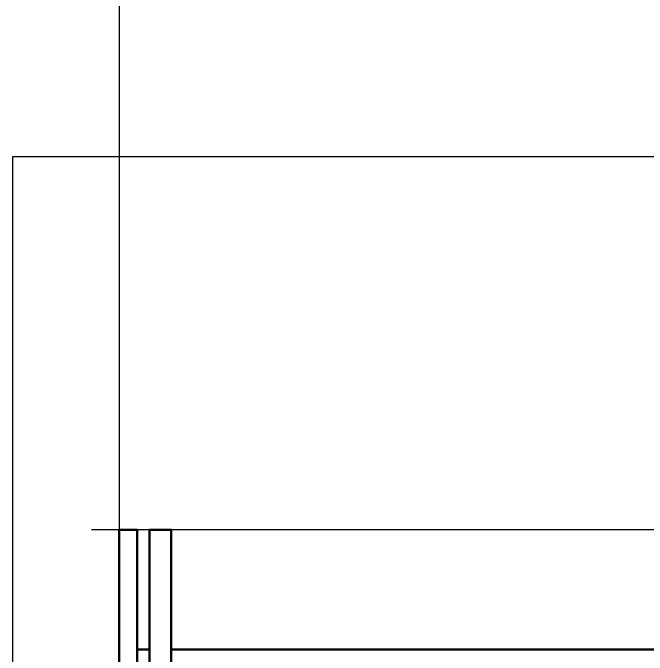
# Model space of a CAD drawing. Header units: millimetres. Extents: x 1117013 to 3394463, y -717780 to -102922.
# Drawn here: x 1574878 to 1581933, y -366672 to -359528 of the extents above; entities that cross this region are included whole.
import ezdxf

# ---------------------------------------------------------------- set-up
doc = ezdxf.new("R2010")
doc.units = ezdxf.units.MM
doc.linetypes.add('осевая', pattern=[18.05, 14.6, -1.15, 1.15, -1.15])
for name, color, linetype, lineweight in [('0001-Основная толстая', 7, 'Continuous', 50), ('0002-Основная тонкая 0.35', 8, 'Continuous', 35), ('0004-Осевая', 4, 'осевая', 25)]:
    doc.layers.add(name, color=color, linetype=linetype, lineweight=lineweight)
doc.layers.add('0012-Видовой экран', color=251, linetype='Continuous', lineweight=25, plot=False)
picture_1 = doc.add_image_def('image1.jpg', size_in_pixel=(1280, 958))

msp = doc.modelspace()

# ---------------------------------------------------------------- linework, layer by layer
at = {"layer": '0001-Основная толстая'}
for points in [[(1576260.1656, -376985.625), (1576259.4714, -365276.6195), (1576059.4714, -365276.6195), (1576060.1656, -376985.625), (1576260.1656, -376985.625)], [(1576399.5503, -366608.3083), (1576259.5504, -366608.3083)], [(1593425.1656, -366608.3083), (1576639.5503, -366608.3083)]]:
    msp.add_lwpolyline(points, dxfattribs=at)
at = {"layer": '0001-Основная толстая', "color": 2}
msp.add_lwpolyline([(1576640.1656, -376985.625), (1576639.4713, -365276.4483), (1576399.4713, -365276.4483), (1576400.1656, -376985.625), (1576640.1656, -376985.625)], dxfattribs=at)
at = {"layer": '0002-Основная тонкая 0.35', "linetype": 'Continuous'}
msp.add_lwpolyline([(1575752.3709, -365276.8132), (1584382.7667, -365272.7073), (1584432.7667, -365135.3334), (1584532.7667, -365410.0811), (1584582.7667, -365272.7073), (1594010.1656, -365272.7073)], dxfattribs=at)
at = {"layer": '0004-Осевая'}
msp.add_lwpolyline([(1576060.1656, -332078.5235), (1576060.1656, -388069.2955)], dxfattribs=at)

# ---------------------------------------------------------------- pictures from other files: only their frames are drawn
at = {"layer": '0012-Видовой экран'}
image = msp.add_image(picture_1, insert=(1574877.7621, -385039.5758), size_in_units=(31953.752, 23915.3863), dxfattribs=at)
image.dxf.flags = 7

doc.saveas('drawing.dxf')
